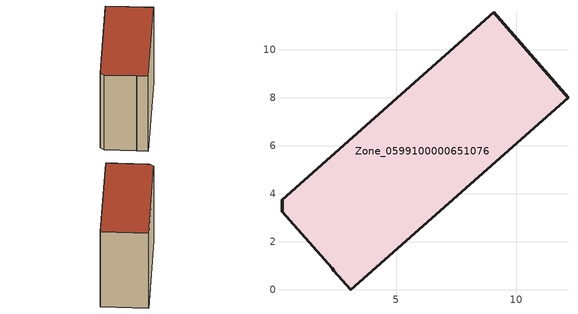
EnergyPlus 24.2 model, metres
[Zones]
Zone_0599100000651076
 floor ground (C_G): 0.24,3.76 9.06,11.57 12.16,8 3.11,0 2.4,0.8 2.34,0.91 0.26,3.25 z0
 wall outside (C_F): 3.11,0 12.16,8 9.06,11.57 0.24,3.76 0.26,3.25 2.34,0.91 2.4,0.8 3.11,0 z0:8.75
 roof outside (C_R): 0.26,3.25 2.34,0.91 2.4,0.8 3.11,0 12.16,8 9.06,11.57 0.24,3.76 z8.75
[BUILDING]
Pand.0599100000651076: North Axis=0; Terrain=City; Loads Convergence Tolerance Value=0.04; Temperature Convergence Tolerance Value=0.4; Solar Distribution=FullExterior; Maximum Number of Warmup Days=25; Minimum Number of Warmup Days=1
[Site:Location]
Rotterdam.The.Hague.AP_ZH_NLD Design_Conditions: Latitude=51.96; Longitude=4.45; Time Zone=1; Elevation=-4.5
[SITE:GROUNDTEMPERATURE:BUILDINGSURFACE]
18, 18, 18, 18, 18, 18, 18, 18, 18, 18, 18, 18
[MATERIAL] Thermal Absorptance=0.9; Solar Absorptance=0.7; Visible Absorptance=0.7
Name | Roughness | Thickness | Conductivity | Density | Specific Heat
G.TI.1946 | MediumSmooth | 0.15 | 1 | 540 | 1210
F.TI.1946 | Rough | 0.3 | 0.857143 | 1920 | 840
R.TI.1946 | MediumRough | 0.2 | 0.1 | 1500 | 1000
[CONSTRUCTION]
C_G: G.TI.1946
C_F: F.TI.1946
C_R: R.TI.1946
[ZONE]
Zone_0599100000651076: Type=1; Multiplier=1; Ceiling Height=Autocalculate; Volume=Autocalculate; Floor Area=autocalculate; Part of Total Floor Area=Yes
[ZONEINFILTRATION:DESIGNFLOWRATE]
Infil_Zone_0599100000651076: Zone or ZoneList or Space or SpaceList=Zone_0599100000651076; Schedule=AlwaysOn; Design Flow Rate Calculation Method=Flow/Area; Flow Rate per Floor Area=0.003; Constant Term Coefficient=1; Temperature Term Coefficient=0; Velocity Term Coefficient=0; Velocity Squared Term Coefficient=0
[HVACTEMPLATE:ZONE:IDEALLOADSAIRSYSTEM]
Zone_0599100000651076: Maximum Heating Supply Air Temperature=50; Minimum Cooling Supply Air Temperature=13; Maximum Heating Supply Air Humidity Ratio=0.0156; Minimum Cooling Supply Air Humidity Ratio=0.0077; Heating Limit=NoLimit; Cooling Limit=NoLimit; Dehumidification Control Type=ConstantSensibleHeatRatio; Cooling Sensible Heat Ratio=0.7; Dehumidification Setpoint=60; Humidification Control Type=None; Humidification Setpoint=30; Outdoor Air Method=None; Outdoor Air Flow Rate per Person=0.00944; Outdoor Air Flow Rate per Zone Floor Area=0; Outdoor Air Flow Rate per Zone=0; Demand Controlled Ventilation Type=None; Outdoor Air Economizer Type=NoEconomizer; Heat Recovery Type=None; Sensible Heat Recovery Effectiveness=0.7; Latent Heat Recovery Effectiveness=0.65
[ZONECONTROL:THERMOSTAT]
ThermostatControl_Zone_0599100000651076: Zone or ZoneList=Zone_0599100000651076; Control Type Schedule=DualSetpointControlType; Control 1=Thermostat_Zone_0599100000651076; Temperature Difference Between Cutout And Setpoint=0
[THERMOSTATSETPOINT:DUALSETPOINT]
Thermostat_Zone_0599100000651076: Heating Setpoint Temperature Schedule=HeatingSetpoint_Zone_0599100000651076; Cooling Setpoint Temperature Schedule=CoolingSetpoint_Zone_0599100000651076
[SCHEDULE:COMPACT]
HeatingSetpoint_Zone_0599100000651076: Through: 12/31, For: AllDays, Until: 24:00, 21
CoolingSetpoint_Zone_0599100000651076: Through: 12/31, For: AllDays, Until: 24:00, 24
DualSetpointControlType: Through: 12/31, For: AllDays, Until: 24:00, 4
AlwaysOn: Through: 12/31, For: AllDays, Until: 24:00, 1
